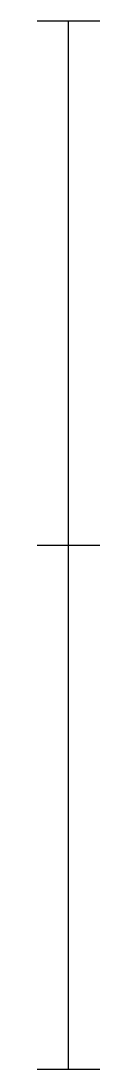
# Model space of a CAD drawing. Header units: millimetres. Extents: x 5 to 55, y 30 to 871.
import ezdxf

# ---------------------------------------------------------------- set-up
doc = ezdxf.new("R2010")
doc.units = ezdxf.units.MM
doc.layers.get('0').update_dxf_attribs({"lineweight": 25, "true_color": 0xffffff})

msp = doc.modelspace()

# ---------------------------------------------------------------- linework, layer by layer
for p, q in [((5, 871), (55, 871)), ((30, 30), (30, 871)), ((5, 450.5), (55, 450.5)), ((5, 30), (55, 30))]:
    msp.add_line(p, q)

doc.saveas('drawing.dxf')
